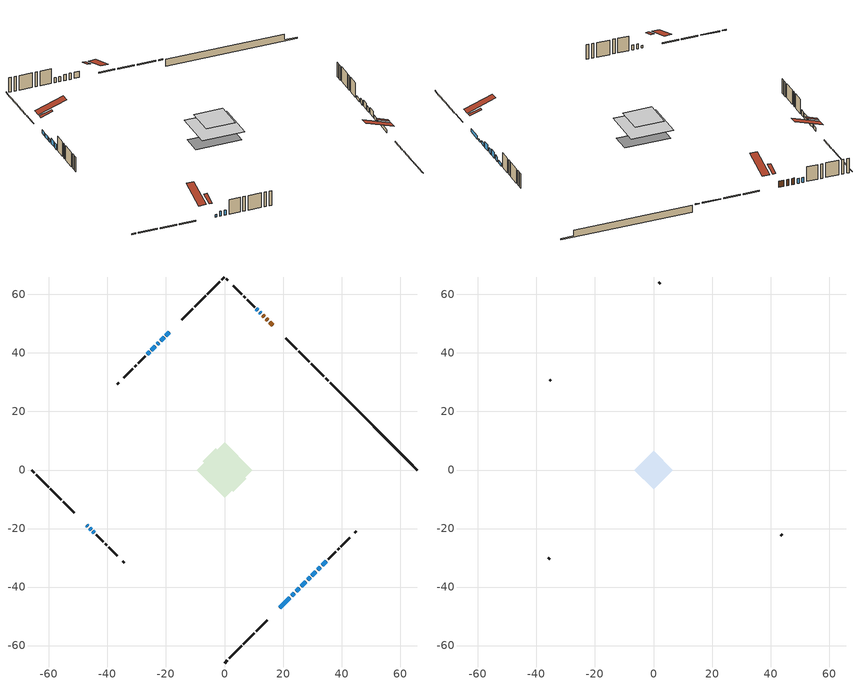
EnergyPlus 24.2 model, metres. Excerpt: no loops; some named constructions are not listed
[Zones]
conditioned space
 floor outside (Floor1 construction): -1.54,0 0,1.54 1.54,0 0,-1.54 z1.02
 floor adiabatic (AdiabaticFloorConstruction): -9.56,0 0,9.56 9.56,0 0,-9.56 z3.46
 floor foundation (Slab1 construction): -7.45,3.01 -3.01,7.45 7.45,-3.01 3.01,-7.45 z-1.27
 wall outside (RimJoist1 construction): 0,-65.98 0.91,-65.06 / -65.98,0 -65.06,-0.91 / 0,65.98 -0.91,65.06 / 35.51,30.47 34.6,31.38 z1.02:1.32
 wall outside (RimJoist2 construction): 1.57,-64.4 5.83,-60.15 / -64.4,-1.57 -60.15,-5.83 / -1.57,64.4 -5.83,60.15 / 33.94,32.04 29.68,36.29 z1.02:1.32
 wall outside (RimJoist3 construction): 6.49,-59.49 10.18,-55.79 / -59.49,-6.49 -55.79,-10.18 / -6.49,59.49 -10.18,55.79 / 29.02,36.95 25.33,40.65 z1.02:1.32
 wall outside (RimJoist4 construction): 10.84,-55.14 14.53,-51.44 / -55.14,-10.84 -51.44,-14.53 / -10.84,55.14 -14.53,51.44 / 24.67,41.3 20.98,45 z1.02:1.32
 wall outside (AdiabaticWallConstruction 1): 16.58,49.4 15.41,50.57 / 14.75,51.22 14.3,51.67 / 13.65,52.33 13.07,52.91 z1.02:3.05
 wall outside (AdiabaticWallConstruction): -47.05,-18.93 -46.7,-19.27 z1.02:1.81; -46.05,-19.93 -45.63,-20.34 / 28.4,-37.58 29.25,-36.73 / 12.41,53.57 11.99,53.98 / -44.98,-21 -44.56,-21.42 / 31.82,-34.16 32.8,-33.17 / 11.34,54.64 10.92,55.05 z1.02:2.6; 18.93,-47.04 22.33,-43.65 / -20.67,45.31 -21.82,44.16 z1.02:2.11; 22.98,-42.99 23.81,-42.16 z1.02:1.58; -18.93,47.04 -20.01,45.97 z1.02:2.24; -22.47,43.5 -23.03,42.95 z1.02:2.09; 24.47,-41.51 25.56,-40.41 z1.02:2.06; 26.22,-39.76 27.74,-38.23 / 29.9,-36.07 31.16,-34.82 z1.02:3.05; 33.46,-32.52 34.83,-31.15 z1.02:1.94; -23.68,42.29 -24.96,41.01 / -25.62,40.36 -26.41,39.57 z1.02:2.77
 wall outside (Wall1 construction): 35.48,-30.49 37.98,-27.99 / -43.9,-22.07 -41.4,-24.57 / -27.06,38.91 -29.56,36.41 / 10.27,55.71 7.77,58.21 z1.02:5.9
 wall outside (Wall2 construction): 38.64,-27.34 39.16,-26.82 / -40.75,-25.23 -40.23,-25.75 / -30.22,35.76 -30.74,35.24 / 7.11,58.86 6.59,59.38 z1.02:5.9
 wall outside (Wall3 construction): 39.81,-26.16 42.8,-23.17 / -39.57,-26.4 -36.58,-29.39 / -31.4,34.58 -34.38,31.59 / 5.93,60.04 2.95,63.03 z1.02:5.9
 wall outside (Wall5 construction): 44.59,-21.39 45.09,-20.88 / -34.8,-31.18 -34.29,-31.68 / -36.17,29.81 -36.67,29.3 / 1.16,64.81 0.66,65.32 z1.02:5.9
 wall foundation (FoundationWall1 construction): 36.17,29.81,-1.27 36.17,29.81,1.02 62.99,2.98,1.02 62.99,2.98,-0.84 65.98,0,-0.84 65.98,0,-1.27
 window (WindowConstruction 13): -47.04,-18.93 -46.7,-19.27 z1.02:1.81
 window (WindowConstruction 7): -46.05,-19.93 -45.63,-20.34 z1.02:2.6
 window (WindowConstruction 8): 18.93,-47.04 22.33,-43.65 z1.02:2.11
 window (WindowConstruction 9): 22.98,-42.99 23.81,-42.17 z1.02:1.58
 window (WindowConstruction 10): -18.93,47.04 -20.01,45.97 z1.02:2.24
 window (WindowConstruction 11): -20.67,45.31 -21.81,44.16 z1.02:2.11
 window (WindowConstruction 12): -22.47,43.5 -23.03,42.95 z1.02:2.09
 window (WindowConstruction 14): 24.47,-41.51 25.56,-40.41 z1.02:2.06
 window (WindowConstruction 15): 26.22,-39.76 27.74,-38.23 z1.02:3.05
 window (WindowConstruction): 28.4,-37.57 29.25,-36.73 z1.02:2.6
 window (WindowConstruction 16): 12.41,53.57 11.99,53.98 z1.02:2.6
 window (WindowConstruction 17): -44.97,-21 -44.56,-21.41 z1.02:2.6
 window (WindowConstruction 1): 29.9,-36.07 31.16,-34.82 z1.02:3.05
 window (WindowConstruction 2): 31.82,-34.16 32.8,-33.17 z1.02:2.6
 window (WindowConstruction 3): 33.46,-32.51 34.82,-31.15 z1.02:1.93
 window (WindowConstruction 4): -23.68,42.29 -24.96,41.01 z1.02:2.77
 window (WindowConstruction 5): -25.62,40.36 -26.41,39.57 z1.02:2.77
 window (WindowConstruction 6): 11.34,54.64 10.92,55.05 z1.02:2.6
 door (Door): 16.58,49.4 15.41,50.57 z1.02:3.05
 door (Door 1): 14.75,51.22 14.3,51.67 z1.02:3.05
 door (Door 2): 13.65,52.33 13.07,52.91 z1.02:3.05
 ceiling adiabatic (AdiabaticFloorConstruction): 0,-9.56 9.56,0 0,9.56 -9.56,0 z3.46
 roof outside (Roof2 construction): 18.27,-47.7,5.9 15.53,-44.96,7.19 14.81,-45.68,7.19 17.55,-48.42,5.9; -47.7,-18.27,5.9 -44.96,-15.53,7.19 -45.68,-14.81,7.19 -48.42,-17.55,5.9; -18.27,47.7,5.9 -15.53,44.96,7.19 -14.81,45.68,7.19 -17.55,48.42,5.9; 17.24,48.74,5.9 14.49,46,7.19 15.22,45.27,7.19 17.96,48.02,5.9
attic - vented
 floor to conditioned space (Floor2 construction Reversed): -6.64,0 0,6.64 6.64,0 0,-6.64 z5.9
 wall outside (Wall4 construction): 43.46,-22.52 43.93,-22.04 / -35.93,-30.05 -35.46,-30.52 / -35.04,30.93 -35.51,30.46 / 2.29,63.69 1.82,64.16 z1.02:5.9
 roof outside (Roof1 construction): 16.9,-49.08,5.9 10.43,-42.62,8.94 8.73,-44.32,8.94 15.19,-50.78,5.9; -49.08,-16.9,5.9 -42.62,-10.43,8.94 -44.32,-8.73,8.94 -50.78,-15.19,5.9; -16.9,49.08,5.9 -10.43,42.62,8.94 -8.73,44.32,8.94 -15.19,50.78,5.9; 18.62,47.36,5.9 12.15,40.9,8.94 13.86,39.19,8.94 20.32,45.66,5.9
[Material] Roughness=Rough; Thermal Absorptance=0.9
Name | Thickness {m} | Conductivity {W/m-K} | Density {kg/m3} | Specific Heat {J/kg-K} | Solar Absorptance | Visible Absorptance
ceiling loosefill ins | 0.169333 | 0.0480833 | 16.02 | 1046.75 | 0.7 | 0.7
ceiling stud and cavity | 0.1397 | 0.155563 | 65.682 | 1177.47 | 0.7 | 0.7
gypsum board | 0.0127 | 0.160291 | 801 | 837.4 | 0.6 | 0.6
[Construction]
Floor2 construction: ceiling loosefill ins, ceiling stud and cavity, gypsum board
[EnergyManagementSystem:Program]
component_loads_program: Set loads_htg_walls = 0; Set loads_htg_rim_joists = 0; Set loads_htg_foundation_walls = 0; Set loads_htg_floors = 0; Set loads_htg_slabs = 0; Set loads_htg_ceilings = 0; Set loads_htg_roofs = 0; Set loads_htg_windows_conduction = 0; Set loads_htg_windows_solar = 0; Set loads_htg_doors = 0; Set loads_htg_skylights_conduction = 0; Set loads_htg_skylights_solar = 0; Set loads_htg_internal_mass = 0; Set loads_htg_intgains = 0; Set loads_htg_lighting = 0; Set loads_htg_infil = 0; Set loads_htg_mechvent = 0; Set loads_htg_natvent = 0; Set loads_htg_whf = 0; Set loads_htg_ducts = 0; Set loads_clg_walls = 0; Set loads_clg_rim_joists = 0; Set loads_clg_foundation_walls = 0; Set loads_clg_floors = 0; Set loads_clg_slabs = 0; Set loads_clg_ceilings = 0; Set loads_clg_roofs = 0; Set loads_clg_windows_conduction = 0; Set loads_clg_windows_solar = 0; Set loads_clg_doors = 0; Set loads_clg_skylights_conduction = 0; Set loads_clg_skylights_solar = 0; Set loads_clg_internal_mass = 0; Set loads_clg_intgains = 0; Set loads_clg_lighting = 0; Set loads_clg_infil = 0; Set loads_clg_mechvent = 0; Set loads_clg_natvent = 0; Set loads_clg_whf = 0; Set loads_clg_ducts = 0; Set hr_walls = 0; Set hr_walls = hr_walls + s_conv_26 + s_ig_26 + s_sol_26 + s_lgt_26 + s_surf_26; Set hr_walls = hr_walls + s_conv_27 + s_ig_27 + s_sol_27 + s_lgt_27 + s_surf_27; Set hr_walls = hr_walls + s_conv_28 + s_ig_28 + s_sol_28 + s_lgt_28 + s_surf_28; Set hr_walls = hr_walls + s_conv_29 + s_ig_29 + s_sol_29 + s_lgt_29 + s_surf_29; Set hr_walls = hr_walls + s_conv_30 + s_ig_30 + s_sol_30 + s_lgt_30 + s_surf_30; Set hr_walls = hr_walls + s_conv_31 + s_ig_31 + s_sol_31 + s_lgt_31 + s_surf_31; Set hr_walls = hr_walls + s_conv_32 + s_ig_32 + s_sol_32 + s_lgt_32 + s_surf_32; Set hr_walls = hr_walls + s_conv_33 + s_ig_33 + s_sol_33 + s_lgt_33 + s_surf_33; Set hr_walls = hr_walls + s_conv_34 + s_ig_34 + s_sol_34 + s_lgt_34 + s_surf_34; Set hr_walls = hr_walls + s_conv_35 + s_ig_35 + s_sol_35 + s_lgt_35 + s_surf_35; Set hr_walls = hr_walls + s_conv_36 + s_ig_36 + s_sol_36 + s_lgt_36 + s_surf_36; Set hr_walls = hr_walls + s_conv_37 + s_ig_37 + s_sol_37 + s_lgt_37 + s_surf_37; Set hr_walls = hr_walls + s_conv_38 + s_ig_38 + s_sol_38 + s_lgt_38 + s_surf_38; Set hr_walls = hr_walls + s_conv_39 + s_ig_39 + s_sol_39 + s_lgt_39 + s_surf_39; Set hr_walls = hr_walls + s_conv_40 + s_ig_40 + s_sol_40 + s_lgt_40 + s_surf_40; Set hr_walls = hr_walls + s_conv_41 + s_ig_41 + s_sol_41 + s_lgt_41 + s_surf_41; Set hr_rim_joists = 0; Set hr_rim_joists = hr_rim_joists + s_conv_5 + s_ig_5 + s_sol_5 + s_lgt_5 + s_surf_5; Set hr_rim_joists = hr_rim_joists + s_conv_6 + s_ig_6 + s_sol_6 + s_lgt_6 + s_surf_6; Set hr_rim_joists = hr_rim_joists + s_conv_7 + s_ig_7 + s_sol_7 + s_lgt_7 + s_surf_7; Set hr_rim_joists = hr_rim_joists + s_conv_8 + s_ig_8 + s_sol_8 + s_lgt_8 + s_surf_8; Set hr_rim_joists = hr_rim_joists + s_conv_9 + s_ig_9 + s_sol_9 + s_lgt_9 + s_surf_9; Set hr_rim_joists = hr_rim_joists + s_conv_10 + s_ig_10 + s_sol_10 + s_lgt_10 + s_surf_10; Set hr_rim_joists = hr_rim_joists + s_conv_11 + s_ig_11 + s_sol_11 + s_lgt_11 + s_surf_11; Set hr_rim_joists = hr_rim_joists + s_conv_12 + s_ig_12 + s_sol_12 + s_lgt_12 + s_surf_12; Set hr_rim_joists = hr_rim_joists + s_conv_13 + s_ig_13 + s_sol_13 + s_lgt_13 + s_surf_13; Set hr_rim_joists = hr_rim_joists + s_conv_14 + s_ig_14 + s_sol_14 + s_lgt_14 + s_surf_14; Set hr_rim_joists = hr_rim_joists + s_conv_15 + s_ig_15 + s_sol_15 + s_lgt_15 + s_surf_15; Set hr_rim_joists = hr_rim_joists + s_conv_16 + s_ig_16 + s_sol_16 + s_lgt_16 + s_surf_16; Set hr_rim_joists = hr_rim_joists + s_conv_17 + s_ig_17 + s_sol_17 + s_lgt_17 + s_surf_17; Set hr_rim_joists = hr_rim_joists + s_conv_18 + s_ig_18 + s_sol_18 + s_lgt_18 + s_surf_18; Set hr_rim_joists = hr_rim_joists + s_conv_19 + s_ig_19 + s_sol_19 + s_lgt_19 + s_surf_19; Set hr_rim_joists = hr_rim_joists + s_conv_20 + s_ig_20 + s_sol_20 + s_lgt_20 + s_surf_20; Set hr_foundation_walls = 0; Set hr_foundation_walls = hr_foundation_walls + s_conv_2 + s_ig_2 + s_sol_2 + s_lgt_2 + s_surf_2; Set hr_floors = 0; Set hr_floors = hr_floors + s_conv + s_ig + s_sol + s_lgt + s_surf; Set hr_slabs = 0; Set hr_slabs = hr_slabs + s_conv_25 + s_ig_25 + s_sol_25 + s_lgt_25 + s_surf_25; Set hr_ceilings = 0; Set hr_ceilings = hr_ceilings + s_conv_1 + s_ig_1 + s_sol_1 + s_lgt_1 + s_surf_1; Set hr_roofs = 0; Set hr_roofs = hr_roofs + s_conv_21 + s_ig_21 + s_sol_21 + s_lgt_21 + s_surf_21; Set hr_roofs = hr_roofs + s_conv_22 + s_ig_22 + s_sol_22 + s_lgt_22 + s_surf_22; Set hr_roofs = hr_roofs + s_conv_23 + s_ig_23 + s_sol_23 + s_lgt_23 + s_surf_23; Set hr_roofs = hr_roofs + s_conv_24 + s_ig_24 + s_sol_24 + s_lgt_24 + s_surf_24; Set hr_windows_conduction = 0; Set hr_windows_conduction = hr_windows_conduction + ss_conv_3; Set hr_windows_conduction = hr_windows_conduction + ss_ig_3; Set hr_windows_conduction = hr_windows_conduction + ss_surf_3; Set hr_windows_conduction = hr_windows_conduction + ss_conv_4; Set hr_windows_conduction = hr_windows_conduction + ss_ig_4; Set hr_windows_conduction = hr_windows_conduction + ss_surf_4; Set hr_windows_conduction = hr_windows_conduction + ss_conv_5; Set hr_windows_conduction = hr_windows_conduction + ss_ig_5; Set hr_windows_conduction = hr_windows_conduction + ss_surf_5; Set hr_windows_conduction = hr_windows_conduction + ss_conv_6; Set hr_windows_conduction = hr_windows_conduction + ss_ig_6; Set hr_windows_conduction = hr_windows_conduction + ss_surf_6; Set hr_windows_conduction = hr_windows_conduction + ss_conv_7; Set hr_windows_conduction = hr_windows_conduction + ss_ig_7; Set hr_windows_conduction = hr_windows_conduction + ss_surf_7; Set hr_windows_conduction = hr_windows_conduction + ss_conv_8; Set hr_windows_conduction = hr_windows_conduction + ss_ig_8; Set hr_windows_conduction = hr_windows_conduction + ss_surf_8; Set hr_windows_conduction = hr_windows_conduction + ss_conv_9; Set hr_windows_conduction = hr_windows_conduction + ss_ig_9; Set hr_windows_conduction = hr_windows_conduction + ss_surf_9; Set hr_windows_conduction = hr_windows_conduction + ss_conv_10; Set hr_windows_conduction = hr_windows_conduction + ss_ig_10; Set hr_windows_conduction = hr_windows_conduction + ss_surf_10; Set hr_windows_conduction = hr_windows_conduction + ss_conv_11; Set hr_windows_conduction = hr_windows_conduction + ss_ig_11; Set hr_windows_conduction = hr_windows_conduction + ss_surf_11; Set hr_windows_conduction = hr_windows_conduction + ss_conv_12; Set hr_windows_conduction = hr_windows_conduction + ss_ig_12; Set hr_windows_conduction = hr_windows_conduction + ss_surf_12; Set hr_windows_conduction = hr_windows_conduction + ss_conv_13; Set hr_windows_conduction = hr_windows_conduction + ss_ig_13; Set hr_windows_conduction = hr_windows_conduction + ss_surf_13; Set hr_windows_conduction = hr_windows_conduction + ss_conv_14; Set hr_windows_conduction = hr_windows_conduction + ss_ig_14; Set hr_windows_conduction = hr_windows_conduction + ss_surf_14; Set hr_windows_conduction = hr_windows_conduction + ss_conv_15; Set hr_windows_conduction = hr_windows_conduction + ss_ig_15; Set hr_windows_conduction = hr_windows_conduction + ss_surf_15; Set hr_windows_conduction = hr_windows_conduction + ss_conv_16; Set hr_windows_conduction = hr_windows_conduction + ss_ig_16; Set hr_windows_conduction = hr_windows_conduction + ss_surf_16; Set hr_windows_conduction = hr_windows_conduction + ss_conv_17; Set hr_windows_conduction = hr_windows_conduction + ss_ig_17; Set hr_windows_conduction = hr_windows_conduction + ss_surf_17; Set hr_windows_conduction = hr_windows_conduction + ss_conv_18; Set hr_windows_conduction = hr_windows_conduction + ss_ig_18; Set hr_windows_conduction = hr_windows_conduction + ss_surf_18; Set hr_windows_conduction = hr_windows_conduction + ss_conv_19; Set hr_windows_conduction = hr_windows_conduction + ss_ig_19; Set hr_windows_conduction = hr_windows_conduction + ss_surf_19; Set hr_windows_conduction = hr_windows_conduction + ss_conv_20; Set hr_windows_conduction = hr_windows_conduction + ss_ig_20; Set hr_windows_conduction = hr_windows_conduction + ss_surf_20; Set hr_windows_solar = 0; Set hr_windows_solar = hr_windows_solar - ss_trans_in * ZoneTimestep * 3600 + ss_back_out * ZoneTimestep * 3600 + ss_trans_out * ZoneTimestep * 3600; Set hr_windows_solar = hr_windows_solar - ss_trans_in_1 * ZoneTimestep * 3600 + ss_back_out_1 * ZoneTimestep * 3600 + ss_trans_out_1 * ZoneTimestep * 3600; Set hr_windows_solar = hr_windows_solar - ss_trans_in_2 * ZoneTimestep * 3600 + ss_back_out_2 * ZoneTimestep * 3600 + ss_trans_out_2 * ZoneTimestep * 3600; Set hr_windows_solar = hr_windows_solar - ss_trans_in_3 * ZoneTimestep * 3600 + ss_back_out_3 * ZoneTimestep * 3600 + ss_trans_out_3 * ZoneTimestep * 3600; Set hr_windows_solar = hr_windows_solar - ss_trans_in_4 * ZoneTimestep * 3600 + ss_back_out_4 * ZoneTimestep * 3600 + ss_trans_out_4 * ZoneTimestep * 3600; Set hr_windows_solar = hr_windows_solar - ss_trans_in_5 * ZoneTimestep * 3600 + ss_back_out_5 * ZoneTimestep * 3600 + ss_trans_out_5 * ZoneTimestep * 3600; Set hr_windows_solar = hr_windows_solar - ss_trans_in_6 * ZoneTimestep * 3600 + ss_back_out_6 * ZoneTimestep * 3600 + ss_trans_out_6 * ZoneTimestep * 3600; Set hr_windows_solar = hr_windows_solar - ss_trans_in_7 * ZoneTimestep * 3600 + ss_back_out_7 * ZoneTimestep * 3600 + ss_trans_out_7 * ZoneTimestep * 3600; Set hr_windows_solar = hr_windows_solar - ss_trans_in_8 * ZoneTimestep * 3600 + ss_back_out_8 * ZoneTimestep * 3600 + ss_trans_out_8 * ZoneTimestep * 3600; Set hr_windows_solar = hr_windows_solar - ss_trans_in_9 * ZoneTimestep * 3600 + ss_back_out_9 * ZoneTimestep * 3600 + ss_trans_out_9 * ZoneTimestep * 3600; Set hr_windows_solar = hr_windows_solar - ss_trans_in_10 * ZoneTimestep * 3600 + ss_back_out_10 * ZoneTimestep * 3600 + ss_trans_out_10 * ZoneTimestep * 3600; Set hr_windows_solar = hr_windows_solar - ss_trans_in_11 * ZoneTimestep * 3600 + ss_back_out_11 * ZoneTimestep * 3600 + ss_trans_out_11 * ZoneTimestep * 3600; Set hr_windows_solar = hr_windows_solar - ss_trans_in_12 * ZoneTimestep * 3600 + ss_back_out_12 * ZoneTimestep * 3600 + ss_trans_out_12 * ZoneTimestep * 3600; Set hr_windows_solar = hr_windows_solar - ss_trans_in_13 * ZoneTimestep * 3600 + ss_back_out_13 * ZoneTimestep * 3600 + ss_trans_out_13 * ZoneTimestep * 3600; Set hr_windows_solar = hr_windows_solar - ss_trans_in_14 * ZoneTimestep * 3600 + ss_back_out_14 * ZoneTimestep * 3600 + ss_trans_out_14 * ZoneTimestep * 3600; Set hr_windows_solar = hr_windows_solar - ss_trans_in_15 * ZoneTimestep * 3600 + ss_back_out_15 * ZoneTimestep * 3600 + ss_trans_out_15 * ZoneTimestep * 3600; Set hr_windows_solar = hr_windows_solar - ss_trans_in_16 * ZoneTimestep * 3600 + ss_back_out_16 * ZoneTimestep * 3600 + ss_trans_out_16 * ZoneTimestep * 3600; Set hr_windows_solar = hr_windows_solar - ss_trans_in_17 * ZoneTimestep * 3600 + ss_back_out_17 * ZoneTimestep * 3600 + ss_trans_out_17 * ZoneTimestep * 3600; Set hr_doors = 0; Set hr_doors = hr_doors + ss_sol; Set hr_doors = hr_doors + ss_lgt; Set hr_doors = hr_doors + ss_conv; Set hr_doors = hr_doors + ss_ig; Set hr_doors = hr_doors + ss_surf; Set hr_doors = hr_doors + ss_sol_1; Set hr_doors = hr_doors + ss_lgt_1; Set hr_doors = hr_doors + ss_conv_1; Set hr_doors = hr_doors + ss_ig_1; Set hr_doors = hr_doors + ss_surf_1; Set hr_doors = hr_doors + ss_sol_2; Set hr_doors = hr_doors + ss_lgt_2; Set hr_doors = hr_doors + ss_conv_2; Set hr_doors = hr_doors + ss_ig_2; Set hr_doors = hr_doors + ss_surf_2; Set hr_skylights_conduction = 0; Set hr_skylights_solar = 0; Set hr_internal_mass = 0; Set hr_internal_mass = hr_internal_mass + s_conv_3 + s_ig_3 + s_sol_3 + s_lgt_3 + s_surf_3; Set hr_internal_mass = hr_internal_mass + s_conv_4 + s_ig_4 + s_sol_4 + s_lgt_4 + s_surf_4; Set hr_internal_mass = hr_internal_mass + im_conv + im_ig + im_sol + im_lgt + im_surf; Set hr_internal_mass = hr_internal_mass + im_conv_1 + im_ig_1 + im_sol_1 + im_lgt_1 + im_surf_1; Set hr_intgains = 0; Set hr_intgains = hr_intgains - ig_ee_conv - ig_ee_rad - ig_ee_conv_1 - ig_ee_rad_1 - ig_ee_conv_2 - ig_ee_rad_2 - ig_ee_conv_3 - ig_ee_rad_3 - ig_ee_conv_4 - ig_ee_rad_4 - ig_ee_conv_5 - ig_ee_rad_5 - ig_ee_conv_6 - ig_ee_rad_6 - ig_oe_conv - ig_oe_rad - ig_oe_conv_1 - ig_oe_rad_1 - ig_oe_conv_2 - ig_oe_rad_2 - ig_oe_conv_3 - ig_oe_rad_3 - ig_oe_conv_4 - ig_oe_rad_4 - ig_ppl_conv - ig_ppl_rad; Set hr_lighting = 0; Set hr_lighting = hr_lighting - ig_lgt_conv - ig_lgt_rad - ig_lgt_vis; Set hr_infil = 0; Set hr_infil = hr_infil - airflow_gain + airflow_loss; Set hr_natvent = 0; Set hr_natvent = hr_natvent - airflow_gain_1 + airflow_loss_1; Set hr_whf = 0; Set hr_whf = hr_whf - airflow_gain_2 + airflow_loss_2; Set hr_mechvent = 0; Set hr_mechvent = hr_mechvent - mv_conv - mv_rad - mv_conv_1 - mv_rad_1 - mv_conv_2 - mv_rad_2 - mv_conv_3 - mv_rad_3 - mv_conv_4 - mv_rad_4 - mv_conv_5 - mv_rad_5 - mv_conv_6 - mv_rad_6 - mv_conv_7 - mv_rad_7; Set hr_ducts = 0; Set hr_intgains = hr_intgains + dhw_loss * (0.64*(1-dhw_rtf) + 1.0*dhw_rtf); Set htg_mode = 0; Set clg_mode = 0; If (htg_load_cond > 0); Set htg_mode = 1.0; ElseIf (clg_load_cond > 0); Set clg_mode = 0.0; Else; Set htg_season = 0; Set clg_season = 0; If ((DayOfYear >= 1) && (DayOfYear <= 365)); Set clg_season = 1; EndIf; If ((DayOfYear >= 1) && (DayOfYear <= 365)); Set htg_season = 1; EndIf; If ((airflow_gain_1 <> 0) || (airflow_loss_1 <> 0)) && (clg_season == 1); Set clg_mode = 0.0; ElseIf ((airflow_gain_2 <> 0) || (airflow_loss_2 <> 0)) && (clg_season == 1); Set clg_mode = 0.0; Else; Set Tmid_setpoint = (htg_sp_s_1 + clg_sp_s_1) / 2; If (tin_s_1 > Tmid_setpoint) && (clg_season == 1); Set clg_mode = 0.0; ElseIf (tin_s_1 < Tmid_setpoint) && (htg_season == 1); Set htg_mode = 1.0; EndIf; EndIf; EndIf; Set loads_htg_walls = loads_htg_walls + (hr_walls * htg_mode * 1); Set loads_htg_rim_joists = loads_htg_rim_joists + (hr_rim_joists * htg_mode * 1); Set loads_htg_foundation_walls = loads_htg_foundation_walls + (hr_foundation_walls * htg_mode * 1); Set loads_htg_floors = loads_htg_floors + (hr_floors * htg_mode * 1); Set loads_htg_slabs = loads_htg_slabs + (hr_slabs * htg_mode * 1); Set loads_htg_ceilings = loads_htg_ceilings + (hr_ceilings * htg_mode * 1); Set loads_htg_roofs = loads_htg_roofs + (hr_roofs * htg_mode * 1); Set loads_htg_windows_conduction = loads_htg_windows_conduction + (hr_windows_conduction * htg_mode * 1); Set loads_htg_windows_solar = loads_htg_windows_solar + (hr_windows_solar * htg_mode * 1); Set loads_htg_doors = loads_htg_doors + (hr_doors * htg_mode * 1); Set loads_htg_skylights_conduction = loads_htg_skylights_conduction + (hr_skylights_conduction * htg_mode * 1); Set loads_htg_skylights_solar = loads_htg_skylights_solar + (hr_skylights_solar * htg_mode * 1); Set loads_htg_internal_mass = loads_htg_internal_mass + (hr_internal_mass * htg_mode * 1); Set loads_htg_intgains = loads_htg_intgains + (hr_intgains * htg_mode * 1); Set loads_htg_lighting = loads_htg_lighting + (hr_lighting * htg_mode * 1); Set loads_htg_infil = loads_htg_infil + (hr_infil * htg_mode * 1); Set loads_htg_mechvent = loads_htg_mechvent + (hr_mechvent * htg_mode * 1); Set loads_htg_natvent = loads_htg_natvent + (hr_natvent * htg_mode * 1); Set loads_htg_whf = loads_htg_whf + (hr_whf * htg_mode * 1); Set loads_htg_ducts = loads_htg_ducts + (hr_ducts * htg_mode * 1); Set loads_clg_walls = loads_clg_walls + (-hr_walls * clg_mode * 1); Set loads_clg_rim_joists = loads_clg_rim_joists + (-hr_rim_joists * clg_mode * 1); Set loads_clg_foundation_walls = loads_clg_foundation_walls + (-hr_foundation_walls * clg_mode * 1); Set loads_clg_floors = loads_clg_floors + (-hr_floors * clg_mode * 1); Set loads_clg_slabs = loads_clg_slabs + (-hr_slabs * clg_mode * 1); Set loads_clg_ceilings = loads_clg_ceilings + (-hr_ceilings * clg_mode * 1); Set loads_clg_roofs = loads_clg_roofs + (-hr_roofs * clg_mode * 1); Set loads_clg_windows_conduction = loads_clg_windows_conduction + (-hr_windows_conduction * clg_mode * 1); Set loads_clg_windows_solar = loads_clg_windows_solar + (-hr_windows_solar * clg_mode * 1); Set loads_clg_doors = loads_clg_doors + (-hr_doors * clg_mode * 1); Set loads_clg_skylights_conduction = loads_clg_skylights_conduction + (-hr_skylights_conduction * clg_mode * 1); Set loads_clg_skylights_solar = loads_clg_skylights_solar + (-hr_skylights_solar * clg_mode * 1); Set loads_clg_internal_mass = loads_clg_internal_mass + (-hr_internal_mass * clg_mode * 1); Set loads_clg_intgains = loads_clg_intgains + (-hr_intgains * clg_mode * 1); Set loads_clg_lighting = loads_clg_lighting + (-hr_lighting * clg_mode * 1); Set loads_clg_infil = loads_clg_infil + (-hr_infil * clg_mode * 1); Set loads_clg_mechvent = loads_clg_mechvent + (-hr_mechvent * clg_mode * 1); Set loads_clg_natvent = loads_clg_natvent + (-hr_natvent * clg_mode * 1); Set loads_clg_whf = loads_clg_whf + (-hr_whf * clg_mode * 1); Set loads_clg_ducts = loads_clg_ducts + (-hr_ducts * clg_mode * 1)
[EnergyManagementSystem:OutputVariable] Type of Data in Variable=Summed; Update Frequency=ZoneTimestep
Name | EMS Variable | EMS Program or Subroutine | Units
loads_htg_roofs_annual_outvar; Energy Management System Output Variable 5 | loads_htg_roofs | component_loads_program | J
loads_htg_ceilings_annual_outvar; Energy Management System Output Variable 6 | loads_htg_ceilings | component_loads_program | J
loads_htg_walls_annual_outvar; Energy Management System Output Variable 7 | loads_htg_walls | component_loads_program | J
loads_htg_rim_joists_annual_outvar; Energy Management System Output Variable 8 | loads_htg_rim_joists | component_loads_program | J
loads_htg_foundation_walls_annual_outvar; Energy Management System Output Variable 9 | loads_htg_foundation_walls | component_loads_program | J
loads_htg_doors_annual_outvar; Energy Management System Output Variable 10 | loads_htg_doors | component_loads_program | J
loads_htg_windows_conduction_annual_outvar; Energy Management System Output Variable 11 | loads_htg_windows_conduction | component_loads_program | J
loads_htg_windows_solar_annual_outvar; Energy Management System Output Variable 12 | loads_htg_windows_solar | component_loads_program | J
loads_htg_skylights_conduction_annual_outvar; Energy Management System Output Variable 13 | loads_htg_skylights_conduction | component_loads_program | J
loads_htg_skylights_solar_annual_outvar; Energy Management System Output Variable 14 | loads_htg_skylights_solar | component_loads_program | J
loads_htg_floors_annual_outvar; Energy Management System Output Variable 15 | loads_htg_floors | component_loads_program | J
loads_htg_slabs_annual_outvar; Energy Management System Output Variable 16 | loads_htg_slabs | component_loads_program | J
loads_htg_internal_mass_annual_outvar; Energy Management System Output Variable 17 | loads_htg_internal_mass | component_loads_program | J
loads_htg_infil_annual_outvar; Energy Management System Output Variable 18 | loads_htg_infil | component_loads_program | J
loads_htg_natvent_annual_outvar; Energy Management System Output Variable 19 | loads_htg_natvent | component_loads_program | J
loads_htg_mechvent_annual_outvar; Energy Management System Output Variable 20 | loads_htg_mechvent | component_loads_program | J
loads_htg_whf_annual_outvar; Energy Management System Output Variable 21 | loads_htg_whf | component_loads_program | J
loads_htg_ducts_annual_outvar; Energy Management System Output Variable 22 | loads_htg_ducts | component_loads_program | J
loads_htg_intgains_annual_outvar; Energy Management System Output Variable 23 | loads_htg_intgains | component_loads_program | J
loads_htg_lighting_annual_outvar; Energy Management System Output Variable 24 | loads_htg_lighting | component_loads_program | J
loads_clg_roofs_annual_outvar; Energy Management System Output Variable 25 | loads_clg_roofs | component_loads_program | J
loads_clg_ceilings_annual_outvar; Energy Management System Output Variable 26 | loads_clg_ceilings | component_loads_program | J
loads_clg_walls_annual_outvar; Energy Management System Output Variable 27 | loads_clg_walls | component_loads_program | J
loads_clg_rim_joists_annual_outvar; Energy Management System Output Variable 28 | loads_clg_rim_joists | component_loads_program | J
loads_clg_foundation_walls_annual_outvar; Energy Management System Output Variable 29 | loads_clg_foundation_walls | component_loads_program | J
loads_clg_doors_annual_outvar; Energy Management System Output Variable 30 | loads_clg_doors | component_loads_program | J
loads_clg_windows_conduction_annual_outvar; Energy Management System Output Variable 31 | loads_clg_windows_conduction | component_loads_program | J
loads_clg_windows_solar_annual_outvar; Energy Management System Output Variable 32 | loads_clg_windows_solar | component_loads_program | J
loads_clg_skylights_conduction_annual_outvar; Energy Management System Output Variable 33 | loads_clg_skylights_conduction | component_loads_program | J
loads_clg_skylights_solar_annual_outvar; Energy Management System Output Variable 34 | loads_clg_skylights_solar | component_loads_program | J
loads_clg_floors_annual_outvar; Energy Management System Output Variable 35 | loads_clg_floors | component_loads_program | J
loads_clg_slabs_annual_outvar; Energy Management System Output Variable 36 | loads_clg_slabs | component_loads_program | J
loads_clg_internal_mass_annual_outvar; Energy Management System Output Variable 37 | loads_clg_internal_mass | component_loads_program | J
loads_clg_infil_annual_outvar; Energy Management System Output Variable 38 | loads_clg_infil | component_loads_program | J
loads_clg_natvent_annual_outvar; Energy Management System Output Variable 39 | loads_clg_natvent | component_loads_program | J
loads_clg_mechvent_annual_outvar; Energy Management System Output Variable 40 | loads_clg_mechvent | component_loads_program | J
loads_clg_whf_annual_outvar; Energy Management System Output Variable 41 | loads_clg_whf | component_loads_program | J
loads_clg_ducts_annual_outvar; Energy Management System Output Variable 42 | loads_clg_ducts | component_loads_program | J
loads_clg_intgains_annual_outvar; Energy Management System Output Variable 43 | loads_clg_intgains | component_loads_program | J
loads_clg_lighting_annual_outvar; Energy Management System Output Variable 44 | loads_clg_lighting | component_loads_program | J
loads_htg_tot_annual_outvar; Energy Management System Output Variable 1; Energy Management System Output Variable 45 | loads_htg_tot | total_loads_program | J
loads_clg_tot_annual_outvar; Energy Management System Output Variable 2; Energy Management System Output Variable 46 | loads_clg_tot | total_loads_program | J
Energy Management System Output Variable 3 | htg_unmet_hours | unmet_hours_program | hr
Energy Management System Output Variable 4 | clg_unmet_hours | unmet_hours_program | hr
[Schedule:Day:Interval]
interior lighting schedule day: No, 01:00, 0.108182, 04:00, 0.0901515, 05:00, 0.0991667, 06:00, 0.162273, 07:00, 0.270455, 08:00, 0.342576, 10:00, 0.369621, 11:00, 0.351591, 12:00, 0.333561, 13:00, 0.324545, 14:00, 0.31553, 15:00, 0.333561, 16:00, 0.369621, 17:00, 0.450758, 18:00, 0.585985, 19:00, 0.775303, 20:00, 0.955606, 21:00, 0.991667, 22:00, 0.712197, 23:00, 0.360606, 24:00, 0.162273
interior lighting schedule day 1: No, 01:00, 0.100909, 04:00, 0.0840909, 05:00, 0.0925, 06:00, 0.151364, 07:00, 0.252273, 08:00, 0.319545, 10:00, 0.344773, 11:00, 0.327955, 12:00, 0.311136, 13:00, 0.302727, 14:00, 0.294318, 15:00, 0.311136, 16:00, 0.344773, 17:00, 0.420455, 18:00, 0.546591, 19:00, 0.723182, 20:00, 0.891364, 21:00, 0.925, 22:00, 0.664318, 23:00, 0.336364, 24:00, 0.151364
interior lighting schedule day 2: No, 01:00, 0.0927273, 04:00, 0.0772727, 05:00, 0.085, 06:00, 0.139091, 07:00, 0.231818, 08:00, 0.293636, 10:00, 0.316818, 11:00, 0.301364, 12:00, 0.285909, 13:00, 0.278182, 14:00, 0.270455, 15:00, 0.285909, 16:00, 0.316818, 17:00, 0.386364, 18:00, 0.502273, 19:00, 0.664545, 20:00, 0.819091, 21:00, 0.85, 22:00, 0.610455, 23:00, 0.309091, 24:00, 0.139091
interior lighting schedule day 3: No, 01:00, 0.0845455, 04:00, 0.0704545, 05:00, 0.0775, 06:00, 0.126818, 07:00, 0.211364, 08:00, 0.267727, 10:00, 0.288864, 11:00, 0.274773, 12:00, 0.260682, 13:00, 0.253636, 14:00, 0.246591, 15:00, 0.260682, 16:00, 0.288864, 17:00, 0.352273, 18:00, 0.457955, 19:00, 0.605909, 20:00, 0.746818, 21:00, 0.775, 22:00, 0.556591, 23:00, 0.281818, 24:00, 0.126818
interior lighting schedule day 4: No, 01:00, 0.0763636, 04:00, 0.0636364, 05:00, 0.07, 06:00, 0.114545, 07:00, 0.190909, 08:00, 0.241818, 10:00, 0.260909, 11:00, 0.248182, 12:00, 0.235455, 13:00, 0.229091, 14:00, 0.222727, 15:00, 0.235455, 16:00, 0.260909, 17:00, 0.318182, 18:00, 0.413636, 19:00, 0.547273, 20:00, 0.674545, 21:00, 0.7, 22:00, 0.502727, 23:00, 0.254545, 24:00, 0.114545
interior lighting schedule day 5: No, 01:00, 0.0727273, 04:00, 0.0606061, 05:00, 0.0666667, 06:00, 0.109091, 07:00, 0.181818, 08:00, 0.230303, 10:00, 0.248485, 11:00, 0.236364, 12:00, 0.224242, 13:00, 0.218182, 14:00, 0.212121, 15:00, 0.224242, 16:00, 0.248485, 17:00, 0.30303, 18:00, 0.393939, 19:00, 0.521212, 20:00, 0.642424, 21:00, 0.666667, 22:00, 0.478788, 23:00, 0.242424, 24:00, 0.109091
interior lighting schedule day 6: No, 01:00, 0.0745455, 04:00, 0.0621212, 05:00, 0.0683333, 06:00, 0.111818, 07:00, 0.186364, 08:00, 0.236061, 10:00, 0.254697, 11:00, 0.242273, 12:00, 0.229848, 13:00, 0.223636, 14:00, 0.217424, 15:00, 0.229848, 16:00, 0.254697, 17:00, 0.310606, 18:00, 0.403788, 19:00, 0.534242, 20:00, 0.658485, 21:00, 0.683333, 22:00, 0.490758, 23:00, 0.248485, 24:00, 0.111818
interior lighting schedule day 7: No, 01:00, 0.08, 04:00, 0.0666667, 05:00, 0.0733333, 06:00, 0.12, 07:00, 0.2, 08:00, 0.253333, 10:00, 0.273333, 11:00, 0.26, 12:00, 0.246667, 13:00, 0.24, 14:00, 0.233333, 15:00, 0.246667, 16:00, 0.273333, 17:00, 0.333333, 18:00, 0.433333, 19:00, 0.573333, 20:00, 0.706667, 21:00, 0.733333, 22:00, 0.526667, 23:00, 0.266667, 24:00, 0.12
interior lighting schedule day 8: No, 01:00, 0.0890909, 04:00, 0.0742424, 05:00, 0.0816667, 06:00, 0.133636, 07:00, 0.222727, 08:00, 0.282121, 10:00, 0.304394, 11:00, 0.289545, 12:00, 0.274697, 13:00, 0.267273, 14:00, 0.259848, 15:00, 0.274697, 16:00, 0.304394, 17:00, 0.371212, 18:00, 0.482576, 19:00, 0.638485, 20:00, 0.78697, 21:00, 0.816667, 22:00, 0.586515, 23:00, 0.29697, 24:00, 0.133636
interior lighting schedule day 9: No, 01:00, 0.0972727, 04:00, 0.0810606, 05:00, 0.0891667, 06:00, 0.145909, 07:00, 0.243182, 08:00, 0.30803, 10:00, 0.332348, 11:00, 0.316136, 12:00, 0.299924, 13:00, 0.291818, 14:00, 0.283712, 15:00, 0.299924, 16:00, 0.332348, 17:00, 0.405303, 18:00, 0.526894, 19:00, 0.697121, 20:00, 0.859242, 21:00, 0.891667, 22:00, 0.640379, 23:00, 0.324242, 24:00, 0.145909
interior lighting schedule day 10: No, 01:00, 0.105455, 04:00, 0.0878788, 05:00, 0.0966667, 06:00, 0.158182, 07:00, 0.263636, 08:00, 0.333939, 10:00, 0.360303, 11:00, 0.342727, 12:00, 0.325152, 13:00, 0.316364, 14:00, 0.307576, 15:00, 0.325152, 16:00, 0.360303, 17:00, 0.439394, 18:00, 0.571212, 19:00, 0.755758, 20:00, 0.931515, 21:00, 0.966667, 22:00, 0.694242, 23:00, 0.351515, 24:00, 0.158182
interior lighting schedule day 11: No, 01:00, 0.109091, 04:00, 0.0909091, 05:00, 0.1, 06:00, 0.163636, 07:00, 0.272727, 08:00, 0.345455, 10:00, 0.372727, 11:00, 0.354545, 12:00, 0.336364, 13:00, 0.327273, 14:00, 0.318182, 15:00, 0.336364, 16:00, 0.372727, 17:00, 0.454545, 18:00, 0.590909, 19:00, 0.781818, 20:00, 0.963636, 21:00, 1, 22:00, 0.718182, 23:00, 0.363636, 24:00, 0.163636
interior lighting schedule default day; occupants schedule default day; clothes dryer schedule default day; cooking range schedule default day; mech vent bath fan 0 schedule default day; mech vent bath fan 1 schedule default day; mech vent bath fan 2 schedule default day; mech vent range fan 0 schedule default day; misc plug loads schedule default day; general water use schedule default day; clothes dryer exhaust 0 schedule default day; cooling season schedule day; cooling season schedule day 2; cooling season schedule default day; exterior lighting schedule default day; natural vent schedule default day: No, 24:00, 0
occupants schedule day: No, 05:00, 0.426829, 06:00, 0.719512, 07:00, 1, 08:00, 0.670732, 09:00, 0.329268, 14:00, 0.170732, 15:00, 0.231707, 16:00, 0.329268, 17:00, 0.5, 18:00, 0.670732, 19:00, 0.829268, 21:00, 1, 22:00, 0.853659, 23:00, 0.646341, 24:00, 0.426829
clothes dryer schedule day; clothes dryer exhaust 0 schedule day: No, 01:00, 0.123457, 02:00, 0.0740741, 03:00, 0.0493827, 04:00, 0.0246914, 05:00, 0.0493827, 06:00, 0.0740741, 07:00, 0.197531, 08:00, 0.395062, 09:00, 0.592593, 10:00, 0.839506, 11:00, 0.962963, 12:00, 1, 13:00, 0.91358, 14:00, 0.82716, 15:00, 0.716049, 16:00, 0.753086, 17:00, 0.679012, 18:00, 0.666667, 20:00, 0.62963, 21:00, 0.641975, 22:00, 0.666667, 23:00, 0.54321, 24:00, 0.296296
cooking range schedule day: No, 05:00, 0.0597015, 06:00, 0.11194, 07:00, 0.171642, 08:00, 0.291045, 11:00, 0.343284, 12:00, 0.402985, 13:00, 0.462687, 14:00, 0.343284, 15:00, 0.291045, 16:00, 0.402985, 17:00, 0.567164, 18:00, 1, 19:00, 0.850746, 20:00, 0.432836, 21:00, 0.291045, 22:00, 0.231343, 23:00, 0.171642, 24:00, 0.11194
mech vent bath fan 0 schedule day: No, 07:00, 0, 15:00, 1, 24:00, 0
mech vent bath fan 1 schedule day; mech vent bath fan 2 schedule day: No, 07:00, 0, 08:00, 1, 09:00, 0.2, 24:00, 0
mech vent range fan 0 schedule day: No, 18:00, 0, 19:00, 1, 20:00, 0.2, 24:00, 0
misc plug loads schedule day: No, 06:00, 0.705882, 07:00, 0.745098, 08:00, 0.803922, 15:00, 0.823529, 16:00, 0.862745, 17:00, 0.921569, 18:00, 0.980392, 19:00, 1, 20:00, 0.980392, 21:00, 0.941176, 22:00, 0.862745, 23:00, 0.784314, 24:00, 0.72549
general water use schedule day: No, 01:00, 0.315068, 03:00, 0.287671, 04:00, 0.342466, 05:00, 0.369863, 06:00, 0.520548, 07:00, 0.60274, 08:00, 0.534247, 10:00, 0.506849, 11:00, 0.465753, 14:00, 0.479452, 15:00, 0.534247, 16:00, 0.589041, 17:00, 0.69863, 18:00, 0.876712, 19:00, 0.890411, 20:00, 0.986301, 21:00, 1, 22:00, 0.863014, 23:00, 0.616438, 24:00, 0.465753
cooling season schedule day 1: No, 24:00, 1
exterior lighting schedule day: No, 01:00, 0.566667, 03:00, 0.524167, 05:00, 0.495833, 06:00, 0.5525, 07:00, 0.623333, 08:00, 0.580833, 09:00, 0.439167, 10:00, 0.354167, 12:00, 0.34, 13:00, 0.354167, 14:00, 0.396667, 15:00, 0.425, 16:00, 0.495833, 17:00, 0.623333, 18:00, 0.793333, 19:00, 0.906667, 20:00, 0.963333, 21:00, 0.991667, 22:00, 0.920833, 23:00, 0.793333, 24:00, 0.665833
exterior lighting schedule day 1: No, 01:00, 0.528571, 03:00, 0.488929, 05:00, 0.4625, 06:00, 0.515357, 07:00, 0.581429, 08:00, 0.541786, 09:00, 0.409643, 10:00, 0.330357, 12:00, 0.317143, 13:00, 0.330357, 14:00, 0.37, 15:00, 0.396429, 16:00, 0.4625, 17:00, 0.581429, 18:00, 0.74, 19:00, 0.845714, 20:00, 0.898571, 21:00, 0.925, 22:00, 0.858929, 23:00, 0.74, 24:00, 0.621071
exterior lighting schedule day 10: No, 01:00, 0.552381, 03:00, 0.510952, 05:00, 0.483333, 06:00, 0.538571, 07:00, 0.607619, 08:00, 0.56619, 09:00, 0.428095, 10:00, 0.345238, 12:00, 0.331429, 13:00, 0.345238, 14:00, 0.386667, 15:00, 0.414286, 16:00, 0.483333, 17:00, 0.607619, 18:00, 0.773333, 19:00, 0.88381, 20:00, 0.939048, 21:00, 0.966667, 22:00, 0.897619, 23:00, 0.773333, 24:00, 0.649048
exterior lighting schedule day 11: No, 01:00, 0.571429, 03:00, 0.528571, 05:00, 0.5, 06:00, 0.557143, 07:00, 0.628571, 08:00, 0.585714, 09:00, 0.442857, 10:00, 0.357143, 12:00, 0.342857, 13:00, 0.357143, 14:00, 0.4, 15:00, 0.428571, 16:00, 0.5, 17:00, 0.628571, 18:00, 0.8, 19:00, 0.914286, 20:00, 0.971429, 21:00, 1, 22:00, 0.928571, 23:00, 0.8, 24:00, 0.671429
exterior lighting schedule day 2: No, 01:00, 0.485714, 03:00, 0.449286, 05:00, 0.425, 06:00, 0.473571, 07:00, 0.534286, 08:00, 0.497857, 09:00, 0.376429, 10:00, 0.303571, 12:00, 0.291429, 13:00, 0.303571, 14:00, 0.34, 15:00, 0.364286, 16:00, 0.425, 17:00, 0.534286, 18:00, 0.68, 19:00, 0.777143, 20:00, 0.825714, 21:00, 0.85, 22:00, 0.789286, 23:00, 0.68, 24:00, 0.570714
exterior lighting schedule day 3: No, 01:00, 0.442857, 03:00, 0.409643, 05:00, 0.3875, 06:00, 0.431786, 07:00, 0.487143, 08:00, 0.453929, 09:00, 0.343214, 10:00, 0.276786, 12:00, 0.265714, 13:00, 0.276786, 14:00, 0.31, 15:00, 0.332143, 16:00, 0.3875, 17:00, 0.487143, 18:00, 0.62, 19:00, 0.708571, 20:00, 0.752857, 21:00, 0.775, 22:00, 0.719643, 23:00, 0.62, 24:00, 0.520357
exterior lighting schedule day 4: No, 01:00, 0.4, 03:00, 0.37, 05:00, 0.35, 06:00, 0.39, 07:00, 0.44, 08:00, 0.41, 09:00, 0.31, 10:00, 0.25, 12:00, 0.24, 13:00, 0.25, 14:00, 0.28, 15:00, 0.3, 16:00, 0.35, 17:00, 0.44, 18:00, 0.56, 19:00, 0.64, 20:00, 0.68, 21:00, 0.7, 22:00, 0.65, 23:00, 0.56, 24:00, 0.47
exterior lighting schedule day 5: No, 01:00, 0.380952, 03:00, 0.352381, 05:00, 0.333333, 06:00, 0.371429, 07:00, 0.419048, 08:00, 0.390476, 09:00, 0.295238, 10:00, 0.238095, 12:00, 0.228571, 13:00, 0.238095, 14:00, 0.266667, 15:00, 0.285714, 16:00, 0.333333, 17:00, 0.419048, 18:00, 0.533333, 19:00, 0.609524, 20:00, 0.647619, 21:00, 0.666667, 22:00, 0.619048, 23:00, 0.533333, 24:00, 0.447619
exterior lighting schedule day 6: No, 01:00, 0.390476, 03:00, 0.36119, 05:00, 0.341667, 06:00, 0.380714, 07:00, 0.429524, 08:00, 0.400238, 09:00, 0.302619, 10:00, 0.244048, 12:00, 0.234286, 13:00, 0.244048, 14:00, 0.273333, 15:00, 0.292857, 16:00, 0.341667, 17:00, 0.429524, 18:00, 0.546667, 19:00, 0.624762, 20:00, 0.66381, 21:00, 0.683333, 22:00, 0.634524, 23:00, 0.546667, 24:00, 0.45881
exterior lighting schedule day 7: No, 01:00, 0.419048, 03:00, 0.387619, 05:00, 0.366667, 06:00, 0.408571, 07:00, 0.460952, 08:00, 0.429524, 09:00, 0.324762, 10:00, 0.261905, 12:00, 0.251429, 13:00, 0.261905, 14:00, 0.293333, 15:00, 0.314286, 16:00, 0.366667, 17:00, 0.460952, 18:00, 0.586667, 19:00, 0.670476, 20:00, 0.712381, 21:00, 0.733333, 22:00, 0.680952, 23:00, 0.586667, 24:00, 0.492381
exterior lighting schedule day 8: No, 01:00, 0.466667, 03:00, 0.431667, 05:00, 0.408333, 06:00, 0.455, 07:00, 0.513333, 08:00, 0.478333, 09:00, 0.361667, 10:00, 0.291667, 12:00, 0.28, 13:00, 0.291667, 14:00, 0.326667, 15:00, 0.35, 16:00, 0.408333, 17:00, 0.513333, 18:00, 0.653333, 19:00, 0.746667, 20:00, 0.793333, 21:00, 0.816667, 22:00, 0.758333, 23:00, 0.653333, 24:00, 0.548333
exterior lighting schedule day 9: No, 01:00, 0.509524, 03:00, 0.47131, 05:00, 0.445833, 06:00, 0.496786, 07:00, 0.560476, 08:00, 0.522262, 09:00, 0.394881, 10:00, 0.318452, 12:00, 0.305714, 13:00, 0.318452, 14:00, 0.356667, 15:00, 0.382143, 16:00, 0.445833, 17:00, 0.560476, 18:00, 0.713333, 19:00, 0.815238, 20:00, 0.86619, 21:00, 0.891667, 22:00, 0.827976, 23:00, 0.713333, 24:00, 0.59869
[Schedule:Week:Daily]
clothes dryer exhaust 0 schedule Week Rule - Jan1-Dec31: clothes dryer exhaust 0 schedule day, clothes dryer exhaust 0 schedule day, clothes dryer exhaust 0 schedule day, clothes dryer exhaust 0 schedule day, clothes dryer exhaust 0 schedule day, clothes dryer exhaust 0 schedule day, clothes dryer exhaust 0 schedule day, clothes dryer exhaust 0 schedule default day, clothes dryer exhaust 0 schedule default day, clothes dryer exhaust 0 schedule default day, clothes dryer exhaust 0 schedule default day, clothes dryer exhaust 0 schedule default day
cooling season schedule Week Rule - Jan1-May26: cooling season schedule day, cooling season schedule day, cooling season schedule day, cooling season schedule day, cooling season schedule day, cooling season schedule day, cooling season schedule day, cooling season schedule default day, cooling season schedule default day, cooling season schedule default day, cooling season schedule default day, cooling season schedule default day
cooling season schedule Week Rule - May27-Jun2: cooling season schedule day, cooling season schedule day, cooling season schedule day, cooling season schedule day, cooling season schedule day, cooling season schedule day 1, cooling season schedule day 1, cooling season schedule default day, cooling season schedule default day, cooling season schedule default day, cooling season schedule default day, cooling season schedule default day
cooling season schedule Week Rule - Jun3-Aug25: cooling season schedule day 1, cooling season schedule day 1, cooling season schedule day 1, cooling season schedule day 1, cooling season schedule day 1, cooling season schedule day 1, cooling season schedule day 1, cooling season schedule default day, cooling season schedule default day, cooling season schedule default day, cooling season schedule default day, cooling season schedule default day
cooling season schedule Week Rule - Aug26-Sep1: cooling season schedule day 1, cooling season schedule day 1, cooling season schedule day 1, cooling season schedule day 1, cooling season schedule day 1, cooling season schedule day 1, cooling season schedule day 2, cooling season schedule default day, cooling season schedule default day, cooling season schedule default day, cooling season schedule default day, cooling season schedule default day
cooling season schedule Week Rule - Sep2-Dec31: cooling season schedule day 2, cooling season schedule day 2, cooling season schedule day 2, cooling season schedule day 2, cooling season schedule day 2, cooling season schedule day 2, cooling season schedule day 2, cooling season schedule default day, cooling season schedule default day, cooling season schedule default day, cooling season schedule default day, cooling season schedule default day
exterior lighting schedule Week Rule - Feb4-Feb24: exterior lighting schedule day 1, exterior lighting schedule day 1, exterior lighting schedule day 1, exterior lighting schedule day 1, exterior lighting schedule day 1, exterior lighting schedule day 1, exterior lighting schedule day 1, exterior lighting schedule default day, exterior lighting schedule default day, exterior lighting schedule default day, exterior lighting schedule default day, exterior lighting schedule default day
exterior lighting schedule Week Rule - Feb25-Mar3: exterior lighting schedule day 1, exterior lighting schedule day 1, exterior lighting schedule day 1, exterior lighting schedule day 1, exterior lighting schedule day 2, exterior lighting schedule day 2, exterior lighting schedule day 2, exterior lighting schedule default day, exterior lighting schedule default day, exterior lighting schedule default day, exterior lighting schedule default day, exterior lighting schedule default day
exterior lighting schedule Week Rule - Mar4-Mar31: exterior lighting schedule day 2, exterior lighting schedule day 2, exterior lighting schedule day 2, exterior lighting schedule day 2, exterior lighting schedule day 2, exterior lighting schedule day 2, exterior lighting schedule day 2, exterior lighting schedule default day, exterior lighting schedule default day, exterior lighting schedule default day, exterior lighting schedule default day, exterior lighting schedule default day
exterior lighting schedule Week Rule - Apr1-Apr28: exterior lighting schedule day 3, exterior lighting schedule day 3, exterior lighting schedule day 3, exterior lighting schedule day 3, exterior lighting schedule day 3, exterior lighting schedule day 3, exterior lighting schedule day 3, exterior lighting schedule default day, exterior lighting schedule default day, exterior lighting schedule default day, exterior lighting schedule default day, exterior lighting schedule default day
exterior lighting schedule Week Rule - Apr29-May5: exterior lighting schedule day 3, exterior lighting schedule day 3, exterior lighting schedule day 4, exterior lighting schedule day 4, exterior lighting schedule day 4, exterior lighting schedule day 4, exterior lighting schedule day 4, exterior lighting schedule default day, exterior lighting schedule default day, exterior lighting schedule default day, exterior lighting schedule default day, exterior lighting schedule default day
exterior lighting schedule Week Rule - May6-May26: exterior lighting schedule day 4, exterior lighting schedule day 4, exterior lighting schedule day 4, exterior lighting schedule day 4, exterior lighting schedule day 4, exterior lighting schedule day 4, exterior lighting schedule day 4, exterior lighting schedule default day, exterior lighting schedule default day, exterior lighting schedule default day, exterior lighting schedule default day, exterior lighting schedule default day
exterior lighting schedule Week Rule - May27-Jun2: exterior lighting schedule day 4, exterior lighting schedule day 4, exterior lighting schedule day 4, exterior lighting schedule day 4, exterior lighting schedule day 4, exterior lighting schedule day 5, exterior lighting schedule day 5, exterior lighting schedule default day, exterior lighting schedule default day, exterior lighting schedule default day, exterior lighting schedule default day, exterior lighting schedule default day
exterior lighting schedule Week Rule - Jun3-Jun30: exterior lighting schedule day 5, exterior lighting schedule day 5, exterior lighting schedule day 5, exterior lighting schedule day 5, exterior lighting schedule day 5, exterior lighting schedule day 5, exterior lighting schedule day 5, exterior lighting schedule default day, exterior lighting schedule default day, exterior lighting schedule default day, exterior lighting schedule default day, exterior lighting schedule default day
exterior lighting schedule Week Rule - Jul1-Jul28: exterior lighting schedule day 6, exterior lighting schedule day 6, exterior lighting schedule day 6, exterior lighting schedule day 6, exterior lighting schedule day 6, exterior lighting schedule day 6, exterior lighting schedule day 6, exterior lighting schedule default day, exterior lighting schedule default day, exterior lighting schedule default day, exterior lighting schedule default day, exterior lighting schedule default day
exterior lighting schedule Week Rule - Jul29-Aug4: exterior lighting schedule day 6, exterior lighting schedule day 6, exterior lighting schedule day 6, exterior lighting schedule day 7, exterior lighting schedule day 7, exterior lighting schedule day 7, exterior lighting schedule day 7, exterior lighting schedule default day, exterior lighting schedule default day, exterior lighting schedule default day, exterior lighting schedule default day, exterior lighting schedule default day
exterior lighting schedule Week Rule - Aug5-Aug25: exterior lighting schedule day 7, exterior lighting schedule day 7, exterior lighting schedule day 7, exterior lighting schedule day 7, exterior lighting schedule day 7, exterior lighting schedule day 7, exterior lighting schedule day 7, exterior lighting schedule default day, exterior lighting schedule default day, exterior lighting schedule default day, exterior lighting schedule default day, exterior lighting schedule default day
exterior lighting schedule Week Rule - Aug26-Sep1: exterior lighting schedule day 7, exterior lighting schedule day 7, exterior lighting schedule day 7, exterior lighting schedule day 7, exterior lighting schedule day 7, exterior lighting schedule day 7, exterior lighting schedule day 8, exterior lighting schedule default day, exterior lighting schedule default day, exterior lighting schedule default day, exterior lighting schedule default day, exterior lighting schedule default day
exterior lighting schedule Week Rule - Sep2-Sep29: exterior lighting schedule day 8, exterior lighting schedule day 8, exterior lighting schedule day 8, exterior lighting schedule day 8, exterior lighting schedule day 8, exterior lighting schedule day 8, exterior lighting schedule day 8, exterior lighting schedule default day, exterior lighting schedule default day, exterior lighting schedule default day, exterior lighting schedule default day, exterior lighting schedule default day
exterior lighting schedule Week Rule - Sep30-Oct6: exterior lighting schedule day 8, exterior lighting schedule day 9, exterior lighting schedule day 9, exterior lighting schedule day 9, exterior lighting schedule day 9, exterior lighting schedule day 9, exterior lighting schedule day 9, exterior lighting schedule default day, exterior lighting schedule default day, exterior lighting schedule default day, exterior lighting schedule default day, exterior lighting schedule default day
exterior lighting schedule Week Rule - Oct7-Oct27: exterior lighting schedule day 9, exterior lighting schedule day 9, exterior lighting schedule day 9, exterior lighting schedule day 9, exterior lighting schedule day 9, exterior lighting schedule day 9, exterior lighting schedule day 9, exterior lighting schedule default day, exterior lighting schedule default day, exterior lighting schedule default day, exterior lighting schedule default day, exterior lighting schedule default day
exterior lighting schedule Week Rule - Oct28-Nov3: exterior lighting schedule day 9, exterior lighting schedule day 9, exterior lighting schedule day 9, exterior lighting schedule day 9, exterior lighting schedule day 10, exterior lighting schedule day 10, exterior lighting schedule day 10, exterior lighting schedule default day, exterior lighting schedule default day, exterior lighting schedule default day, exterior lighting schedule default day, exterior lighting schedule default day
exterior lighting schedule Week Rule - Nov4-Nov24: exterior lighting schedule day 10, exterior lighting schedule day 10, exterior lighting schedule day 10, exterior lighting schedule day 10, exterior lighting schedule day 10, exterior lighting schedule day 10, exterior lighting schedule day 10, exterior lighting schedule default day, exterior lighting schedule default day, exterior lighting schedule default day, exterior lighting schedule default day, exterior lighting schedule default day
exterior lighting schedule Week Rule - Nov25-Dec1: exterior lighting schedule day 10, exterior lighting schedule day 10, exterior lighting schedule day 10, exterior lighting schedule day 10, exterior lighting schedule day 10, exterior lighting schedule day 10, exterior lighting schedule day 11, exterior lighting schedule default day, exterior lighting schedule default day, exterior lighting schedule default day, exterior lighting schedule default day, exterior lighting schedule default day
exterior lighting schedule Week Rule - Dec2-Dec31: exterior lighting schedule day 11, exterior lighting schedule day 11, exterior lighting schedule day 11, exterior lighting schedule day 11, exterior lighting schedule day 11, exterior lighting schedule day 11, exterior lighting schedule day 11, exterior lighting schedule default day, exterior lighting schedule default day, exterior lighting schedule default day, exterior lighting schedule default day, exterior lighting schedule default day
natural vent schedule Week Rule - Jan1-Dec31: natural vent schedule default day, natural vent schedule default day, natural vent schedule default day, natural vent schedule default day, natural vent schedule default day, natural vent schedule default day, natural vent schedule default day, natural vent schedule default day, natural vent schedule default day, natural vent schedule default day, natural vent schedule default day, natural vent schedule default day
[Schedule:Year]
clothes dryer exhaust 0 schedule: clothes dryer exhaust 0 schedule Week Rule - Jan1-Dec31, 1, 1, 12, 31
cooling season schedule: cooling season schedule Week Rule - Jan1-May26, 1, 1, 5, 26, cooling season schedule Week Rule - May27-Jun2, 5, 27, 6, 2, cooling season schedule Week Rule - Jun3-Aug25, 6, 3, 8, 25, cooling season schedule Week Rule - Aug26-Sep1, 8, 26, 9, 1, cooling season schedule Week Rule - Sep2-Dec31, 9, 2, 12, 31
natural vent schedule: natural vent schedule Week Rule - Jan1-Dec31, 1, 1, 12, 31
